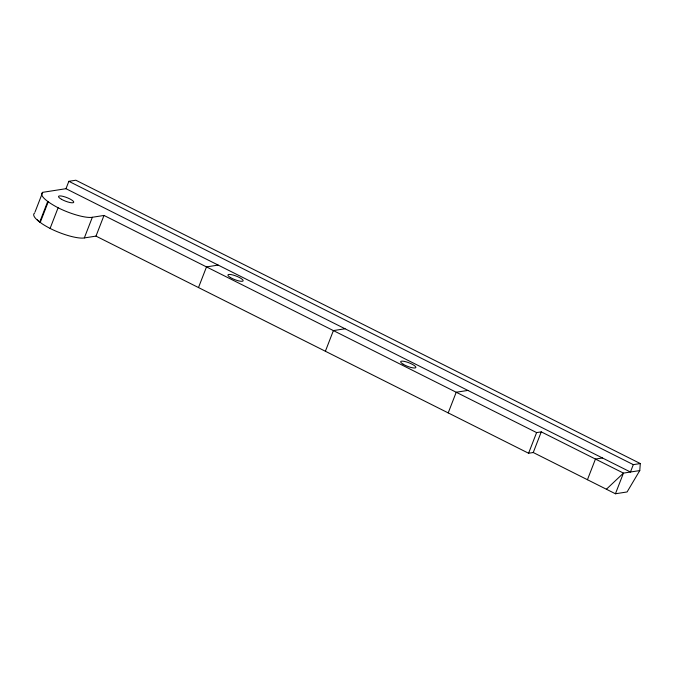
<?xml version="1.0" encoding="UTF-8"?>
<svg xmlns="http://www.w3.org/2000/svg" width="674" height="674" viewBox="0 0 674 674"><rect width="100%" height="100%" fill="white"/><g stroke="black" fill="none" stroke-linecap="round" stroke-linejoin="round"><path stroke-width="1.01" d="M37.365 219.825A26.69 6.277 21.2 0 0 38.587 221.097L41.914 223.642A35.368 8.315 21.2 0 0 50.087 228.419A26.69 6.277 21.2 0 0 84.326 237.93L95.986 236.111L528.585 453.248L533.252 452.524L615.429 493.772L627.09 491.953L639.769 470.57L640.3 463.552L75.842 180.228L68.849 181.314L65.985 188.695L42.664 192.334L35.014 212.057M42.664 192.334A35.368 8.315 21.2 0 0 47.728 201.433L39.724 222.066A35.368 8.315 21.2 0 1 33.986 213.692L34.652 213.001M40.221 222.479L48.233 201.812L47.728 201.433M50.087 228.419L58.099 207.761A35.368 8.315 21.2 0 1 49.927 202.975L48.233 201.812M84.326 237.93L92.338 217.272L103.998 215.453L536.597 432.59L541.264 431.866L623.45 473.114L639.769 470.57M95.986 236.111L103.998 215.453M198.485 287.562L206.505 266.904L218.165 265.084M325.382 351.255L333.394 330.597L345.054 328.769M448.202 412.909L456.222 392.243L467.882 390.423M528.585 453.248L536.597 432.59M533.252 452.524L541.264 431.866M587.433 479.719L595.454 459.061L602.446 457.966M615.429 493.772L623.45 473.114L606.398 489.24M640.3 463.552L633.307 464.647L630.443 472.019L65.985 188.695M68.849 181.314L633.307 464.647M92.338 217.272A26.69 6.277 21.2 0 1 58.099 207.761M403.145 364.221A8.147 1.912 21.2 0 0 415.723 367.718A8.147 1.912 21.2 0 0 405.959 361.786A8.147 1.912 21.2 0 0 403.145 364.221M230.424 277.528A8.147 1.912 21.2 0 0 243.002 281.016A8.147 1.912 21.2 0 0 233.238 275.085A8.147 1.912 21.2 0 0 230.424 277.528M61.46 199.277A8.147 1.912 21.2 0 0 73.702 202.394A8.147 1.912 21.2 0 0 63.289 196.429A8.147 1.912 21.2 0 0 61.46 199.277"/></g></svg>
